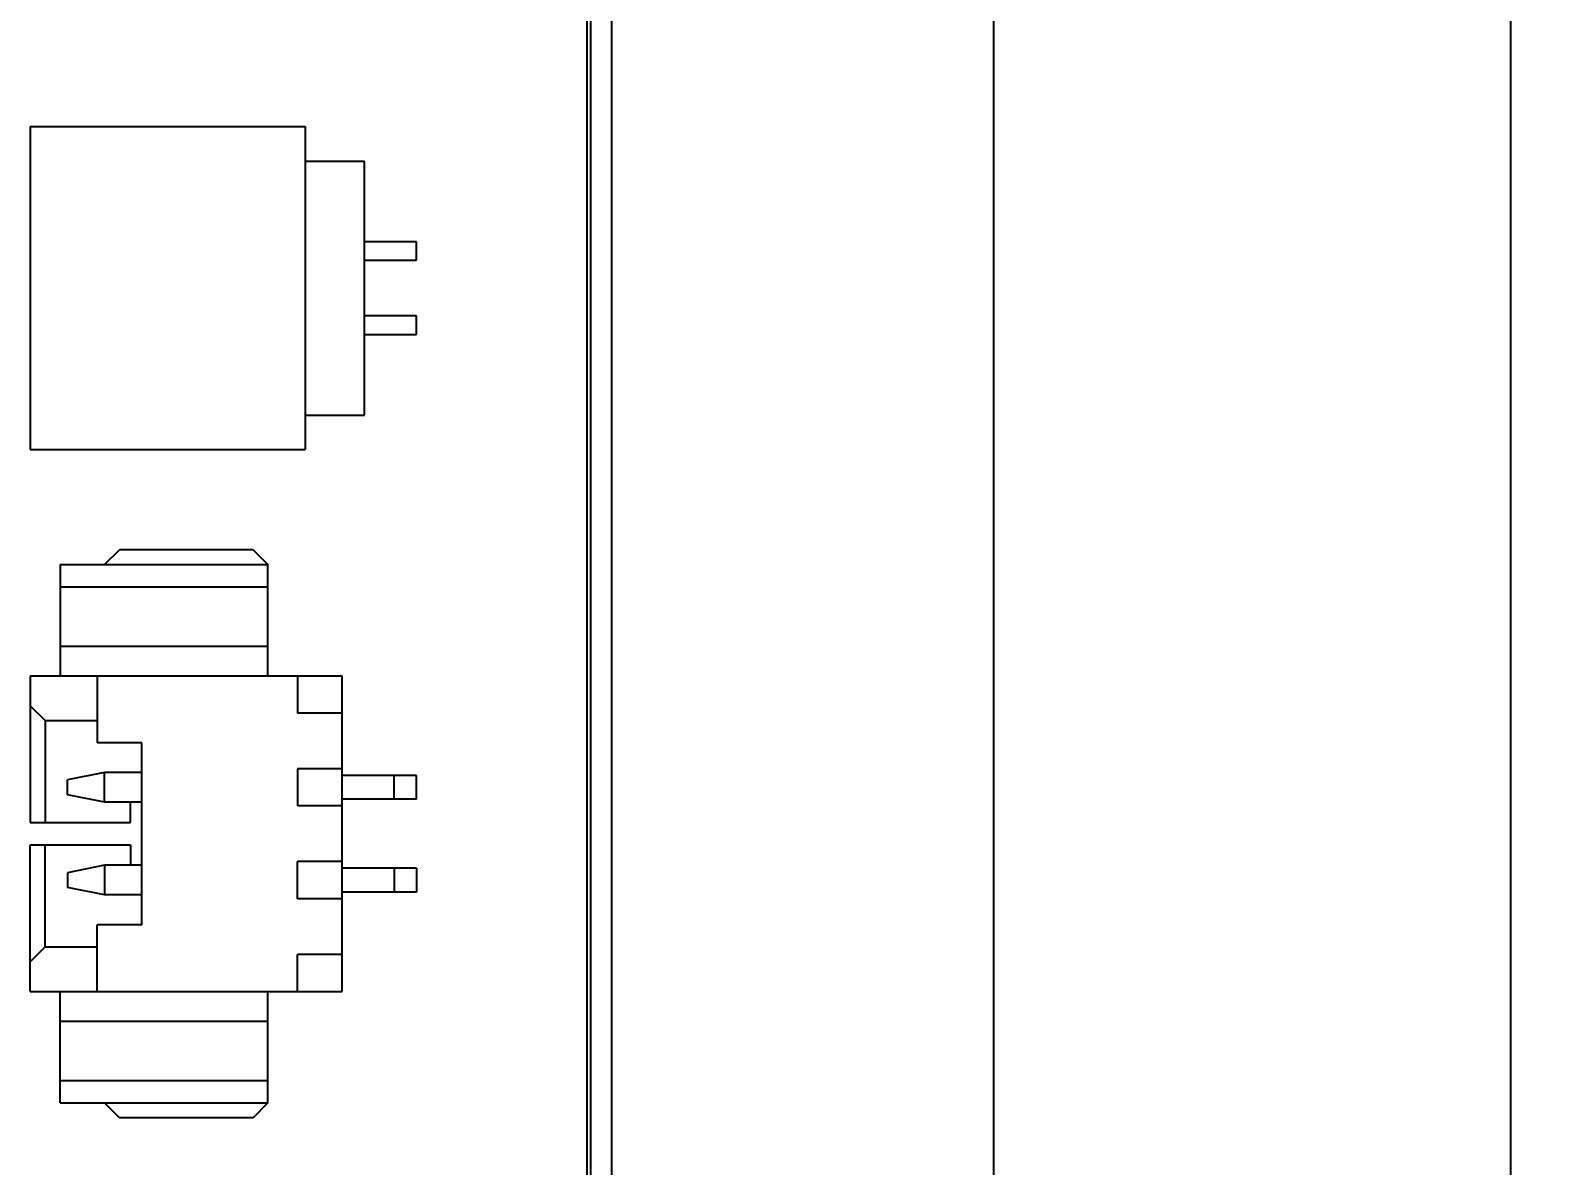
# Model space of a CAD drawing. Header units: millimetres. Extents: x 0 to 297, y 0 to 210.
# Drawn here: x 228.36 to 248.8, y 86.02 to 101.31 of the extents above; entities that cross this region are included whole.
import ezdxf

# ---------------------------------------------------------------- set-up
doc = ezdxf.new("R2010")
doc.units = ezdxf.units.MM
doc.header["$PDMODE"] = 3
doc.header["$PDSIZE"] = 8
doc.linetypes.add('solid', pattern=[0])
doc.layers.get('0').update_dxf_attribs({"linetype": 'CONTINUOUS'})
doc.layers.get('Defpoints').update_dxf_attribs({"linetype": 'CONTINUOUS'})
doc.layers.add('100', color=1, linetype='solid')
doc.styles.get("Standard").update_dxf_attribs({"font": 'txt', "width": 0.8})
doc.dimstyles.new('X0_5', dxfattribs={"dimscale": 0.5, "dimtxt": 2, "dimasz": 2, "dimexe": 1, "dimexo": 1, "dimgap": 0.5, "dimtad": 1, "dimtoh": 1, "dimzin": 0, "dimdsep": 46, "dimtxsty": 'STANDARD', "dimcen": 0, "dimclrd": 256, "dimclrt": 256, "dimadec": 0, "dimazin": 0, "dimtp": 0.1, "dimtm": 0.1, "dimtfac": 1, "dimtofl": 0, "dimtmove": 0, "dimatfit": 3, "dimfxl": 1, "dimtolj": 1, "dimtzin": 0, "dimarcsym": 0})

# ---------------------------------------------------------------- blocks, each defined once
blk = doc.blocks.new('*D6')
at = {"layer": '100', "color": 0, "lineweight": -2}
for p, q in [((235.355, 146.371), (248.799, 146.371)), ((235.355, 77.363), (248.799, 77.363))]:
    blk.add_line(p, q, dxfattribs=at)
at = {"layer": '100', "lineweight": -2}
blk.add_line((248.299, 144.871), (248.299, 78.863), dxfattribs=at)
at = {"layer": '100'}
for points in [[(248.549, 144.871), (248.049, 144.871), (248.299, 146.371)], [(248.049, 78.863), (248.549, 78.863), (248.299, 77.363)]]:
    blk.add_solid(points, dxfattribs=at)
at = {"layer": 'Defpoints', "color": 0}
for p in [(234.855, 146.371), (234.855, 77.363), (248.299, 77.363)]:
    blk.add_point(p, dxfattribs=at)
at = {"layer": '100', "insert": (247.299, 111.867), "char_height": 1.5, "attachment_point": 5, "rotation": 90}
blk.add_mtext('\\A1;69.00', dxfattribs=at)
blk = doc.blocks.new('*D11')
at = {"layer": '100', "color": 0, "lineweight": -2}
for p, q in [((231.855, 141.871), (241.837, 141.871)), ((231.864, 81.871), (241.837, 81.871))]:
    blk.add_line(p, q, dxfattribs=at)
at = {"layer": '100', "lineweight": -2}
blk.add_line((241.337, 140.371), (241.337, 83.371), dxfattribs=at)
at = {"layer": '100'}
for points in [[(241.587, 140.371), (241.087, 140.371), (241.337, 141.871)], [(241.087, 83.371), (241.587, 83.371), (241.337, 81.871)]]:
    blk.add_solid(points, dxfattribs=at)
at = {"layer": 'Defpoints', "color": 0}
for p in [(231.355, 141.871), (231.364, 81.871), (241.337, 81.871)]:
    blk.add_point(p, dxfattribs=at)
at = {"layer": '100', "insert": (240.337, 111.871), "char_height": 1.5, "attachment_point": 5, "rotation": 90}
blk.add_mtext('\\A1;60.00', dxfattribs=at)

msp = doc.modelspace()

# ---------------------------------------------------------------- linework, layer by layer
at = {"color": 7, "linetype": 'Continuous'}
for p, q in [((235.914, 77.265), (235.914, 146.465)), ((236.194, 77.235), (236.194, 146.295)), ((235.864, 78.372), (235.864, 145.372)), ((228.364, 100.013), (232.064, 100.013)), ((228.364, 100.013), (228.364, 95.663)), ((232.064, 100.013), (232.064, 95.663)), ((232.064, 99.55), (232.864, 99.55)), ((232.864, 96.126), (232.864, 99.55)), ((233.564, 98.463), (232.864, 98.463)), ((233.564, 98.213), (233.564, 98.463)), ((232.864, 98.213), (233.564, 98.213)), ((233.564, 97.463), (232.864, 97.463)), ((233.564, 97.213), (233.564, 97.463)), ((232.864, 97.213), (233.564, 97.213)), ((232.064, 96.126), (232.864, 96.126)), ((228.364, 95.663), (232.064, 95.663)), ((229.364, 94.113), (229.564, 94.313)), ((231.364, 94.313), (229.564, 94.313)), ((231.364, 94.313), (231.564, 94.113)), ((228.764, 94.113), (231.564, 94.113)), ((228.764, 94.113), (228.764, 92.613)), ((231.564, 92.613), (231.564, 94.113)), ((228.764, 93.813), (231.564, 93.813)), ((228.764, 93.013), (231.564, 93.013)), ((228.364, 92.613), (232.564, 92.613)), ((228.364, 92.613), (228.364, 90.638)), ((229.264, 92.613), (229.264, 91.713)), ((231.964, 92.613), (231.964, 92.113)), ((232.564, 88.363), (232.564, 92.613)), ((228.564, 92.013), (228.364, 92.213)), ((228.564, 92.013), (229.264, 92.013)), ((228.564, 92.013), (228.564, 90.638)), ((232.564, 92.113), (231.964, 92.113)), ((229.864, 91.713), (229.264, 91.713)), ((229.864, 89.263), (229.864, 91.713)), ((232.564, 91.363), (231.964, 91.363)), ((231.964, 91.363), (231.964, 90.863)), ((229.364, 91.313), (228.864, 91.213)), ((228.864, 91.013), (228.864, 91.213)), ((229.864, 91.313), (229.364, 91.313)), ((229.364, 90.913), (229.364, 91.313)), ((233.564, 91.273), (232.564, 91.273)), ((233.264, 90.953), (233.264, 91.273)), ((233.564, 90.953), (233.564, 91.273)), ((229.364, 90.913), (228.864, 91.013)), ((233.564, 90.953), (232.564, 90.953)), ((229.864, 90.913), (229.364, 90.913)), ((229.714, 90.638), (229.714, 90.913)), ((232.564, 90.863), (231.964, 90.863)), ((228.364, 90.638), (229.714, 90.638)), ((228.364, 90.338), (229.714, 90.338)), ((228.364, 88.363), (228.364, 90.338)), ((228.564, 88.963), (228.564, 90.338)), ((229.714, 90.338), (229.714, 90.063)), ((229.364, 90.063), (228.864, 89.963)), ((228.864, 89.963), (228.864, 89.763)), ((229.864, 90.063), (229.364, 90.063)), ((229.364, 90.063), (229.364, 89.663)), ((232.564, 90.113), (231.964, 90.113)), ((231.964, 89.613), (231.964, 90.113)), ((233.564, 90.023), (232.564, 90.023)), ((233.264, 90.023), (233.264, 89.703)), ((233.564, 90.023), (233.564, 89.703)), ((229.364, 89.663), (228.864, 89.763)), ((229.864, 89.663), (229.364, 89.663)), ((232.564, 89.613), (231.964, 89.613)), ((233.564, 89.703), (232.564, 89.703)), ((229.864, 89.263), (229.264, 89.263)), ((229.264, 88.363), (229.264, 89.263)), ((228.364, 88.763), (228.564, 88.963)), ((228.564, 88.963), (229.264, 88.963)), ((232.564, 88.863), (231.964, 88.863)), ((231.964, 88.363), (231.964, 88.863)), ((228.364, 88.363), (232.564, 88.363)), ((228.764, 86.863), (228.764, 88.363)), ((231.564, 86.863), (231.564, 88.363)), ((228.764, 87.963), (231.564, 87.963)), ((228.764, 87.163), (231.564, 87.163)), ((228.764, 86.863), (231.564, 86.863)), ((229.564, 86.663), (229.364, 86.863)), ((231.564, 86.863), (231.364, 86.663)), ((231.364, 86.663), (229.564, 86.663))]:
    msp.add_line(p, q, dxfattribs=at)

# ---------------------------------------------------------------- dimensions: what is measured, and where the dimension line sits
at = {"layer": '100'}
dim = msp.add_linear_dim(base=(248.299, 77.363), p1=(234.855, 146.371), p2=(234.855, 77.363), angle=90, text='69.00', dimstyle='X0_5', override={"dimtxt": 3, "dimasz": 3, "dimgap": 0.5, "dimtad": 1, "dimdec": 2, "dimlfac": 1, "dimpost": '<>', "dimse1": 0, "dimse2": 0, "dimsd1": 0, "dimsd2": 0, "dimtofl": 0, "dimtvp": 0.1}, dxfattribs=at)
dim.commit()
dim.dimension.update_dxf_attribs({"geometry": '*D6', "text_midpoint": (248.299, 111.867), "dimtype": 160})
dim = msp.add_linear_dim(base=(241.337, 81.871), p1=(231.355, 141.871), p2=(231.364, 81.871), angle=90, dimstyle='X0_5', override={"dimtxt": 3, "dimasz": 3, "dimpost": '<>', "dimtvp": 0.1}, dxfattribs=at)
dim.commit()
dim.dimension.update_dxf_attribs({"geometry": '*D11', "text_midpoint": (241.337, 111.871), "dimtype": 160})

doc.saveas('drawing.dxf')
